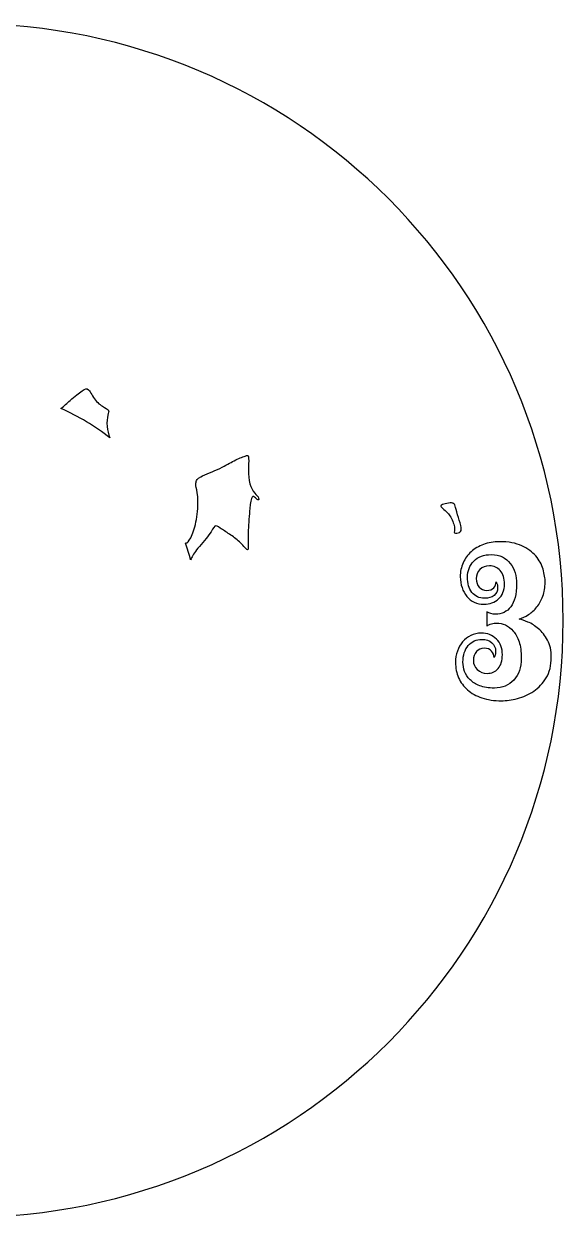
# Model space of a CAD drawing. Extents: x -617 to 172, y -145 to 195.
# Drawn here: x 35.9 to 171.5, y -144.8 to 155.2 of the extents above; entities that cross this region are included whole.
import ezdxf

# ---------------------------------------------------------------- set-up
doc = ezdxf.new("R2010")
doc.units = 0
doc.header["$MEASUREMENT"] = 0
doc.layers.add('LAYER_1', color=7, linetype='CONTINUOUS')

msp = doc.modelspace()

# ---------------------------------------------------------------- linework, layer by layer
at = {"layer": 'LAYER_1', "color": 1}
for points, knots in [([(21.504, 155.169), (104.3467, 155.169), (171.504, 88.0117), (171.504, 5.169), (171.504, 5.169), (171.504, -77.6737), (104.3467, -144.831), (21.504, -144.831), (21.504, -144.831), (-61.3387, -144.831), (-128.496, -77.6737), (-128.496, 5.169), (-128.496, 5.169), (-128.496, 88.0117), (-61.3387, 155.169), (21.504, 155.169)], [0, 0, 0, 0, 0.2, 0.2, 0.2, 0.2, 0.4, 0.4, 0.4, 0.4, 0.6, 0.6, 0.6, 0.6, 1, 1, 1, 1]), ([(45.2397, 58.4903), (49.6612, 56.519), (53.7944, 54.0162), (57.5531, 51.0591), (57.5531, 51.0591), (57.1589, 52.002), (56.9041, 52.9725), (56.8273, 53.9318), (56.8273, 53.9318), (56.7391, 55.0342), (56.886, 56.122), (57.0257, 56.7981), (57.0257, 56.7981), (57.1653, 57.4743), (57.2976, 57.7388), (57.2021, 57.9519), (57.2021, 57.9519), (57.1065, 58.1651), (56.7831, 58.3267), (56.1658, 58.7015), (56.1658, 58.7015), (55.5484, 59.0764), (54.637, 59.6643), (53.9168, 60.5609), (53.9168, 60.5609), (53.1965, 61.4576), (52.6674, 62.663), (52.1897, 63.148), (52.1897, 63.148), (51.7119, 63.6331), (51.2857, 63.398), (50.536, 62.8761), (50.536, 62.8761), (49.7863, 62.3543), (48.7133, 61.5459), (47.5153, 60.4875), (47.5153, 60.4875), (46.8011, 59.8566), (46.0426, 59.1369), (45.2397, 58.4903)], [0, 0, 0, 0, 0.09090909, 0.09090909, 0.09090909, 0.09090909, 0.18181818, 0.18181818, 0.18181818, 0.18181818, 0.27272727, 0.27272727, 0.27272727, 0.27272727, 0.36363636, 0.36363636, 0.36363636, 0.36363636, 0.45454545, 0.45454545, 0.45454545, 0.45454545, 0.54545455, 0.54545455, 0.54545455, 0.54545455, 0.63636364, 0.63636364, 0.63636364, 0.63636364, 0.72727273, 0.72727273, 0.72727273, 0.72727273, 0.81818182, 0.81818182, 0.81818182, 0.81818182, 1, 1, 1, 1]), ([(76.5252, 24.6421), (77.015, 23.2582), (77.4535, 21.8504), (77.84, 20.4209), (77.84, 20.4209), (78.1201, 21.0684), (78.5092, 21.8363), (79.3252, 22.8951), (79.3252, 22.8951), (80.2145, 24.049), (81.6109, 25.5483), (82.4487, 26.6875), (82.4487, 26.6875), (83.2866, 27.8267), (83.5659, 28.6057), (83.9113, 28.8556), (83.9113, 28.8556), (84.2568, 29.1055), (84.6683, 28.8262), (85.3003, 28.4072), (85.3003, 28.4072), (85.9324, 27.9883), (86.785, 27.4298), (87.6375, 26.8565), (87.6375, 26.8565), (88.4901, 26.2832), (89.3426, 25.6953), (90.129, 24.9456), (90.129, 24.9456), (90.9155, 24.196), (91.6357, 23.2846), (91.9811, 23.02), (91.9811, 23.02), (92.3266, 22.7555), (92.2972, 23.1376), (92.2825, 23.9828), (92.2825, 23.9828), (92.2678, 24.828), (92.2678, 26.1363), (92.3413, 27.8634), (92.3413, 27.8634), (92.4148, 29.5906), (92.5617, 31.7366), (92.716, 33.302), (92.716, 33.302), (92.8704, 34.8675), (93.0321, 35.8524), (93.2746, 36.1978), (93.2746, 36.1978), (93.5172, 36.5432), (93.8406, 36.2493), (94.1493, 35.9773), (94.1493, 35.9773), (94.458, 35.7054), (94.7519, 35.4555), (94.8989, 35.4922), (94.8989, 35.4922), (95.046, 35.529), (95.046, 35.8524), (94.7961, 36.2199), (94.7961, 36.2199), (94.5463, 36.5874), (94.0466, 36.9989), (93.6056, 37.6677), (93.6056, 37.6677), (93.1646, 38.3365), (92.7824, 39.2626), (92.5913, 40.3429), (92.5913, 40.3429), (92.4002, 41.4233), (92.4002, 42.6581), (92.4149, 43.7678), (92.4149, 43.7678), (92.4296, 44.8776), (92.459, 45.8625), (92.3928, 46.3255), (92.3928, 46.3255), (92.3267, 46.7885), (92.1651, 46.7298), (91.5404, 46.5019), (91.5404, 46.5019), (90.9157, 46.2741), (89.8279, 45.8772), (88.7842, 45.348), (88.7842, 45.348), (87.7406, 44.8188), (86.7411, 44.1574), (85.1756, 43.4224), (85.1756, 43.4224), (83.6101, 42.6875), (81.4788, 41.879), (80.4057, 41.3204), (80.4057, 41.3204), (79.3327, 40.7619), (79.318, 40.4532), (79.2592, 40.1445), (79.2592, 40.1445), (79.2004, 39.8358), (79.0975, 39.5272), (79.1783, 39.0053), (79.1783, 39.0053), (79.2592, 38.4835), (79.5238, 37.7486), (79.6267, 36.3815), (79.6267, 36.3815), (79.7296, 35.0145), (79.6708, 33.0155), (79.4062, 31.2369), (79.4062, 31.2369), (79.1416, 29.4583), (78.6713, 27.9001), (78.2009, 26.7536), (78.2009, 26.7536), (77.7305, 25.6071), (77.26, 24.872), (76.9293, 24.7251), (76.9293, 24.7251), (76.8048, 24.6698), (76.664, 24.6322), (76.5252, 24.6421)], [0, 0, 0, 0, 0.03225806, 0.03225806, 0.03225806, 0.03225806, 0.06451613, 0.06451613, 0.06451613, 0.06451613, 0.09677419, 0.09677419, 0.09677419, 0.09677419, 0.12903226, 0.12903226, 0.12903226, 0.12903226, 0.16129032, 0.16129032, 0.16129032, 0.16129032, 0.19354839, 0.19354839, 0.19354839, 0.19354839, 0.22580645, 0.22580645, 0.22580645, 0.22580645, 0.25806452, 0.25806452, 0.25806452, 0.25806452, 0.29032258, 0.29032258, 0.29032258, 0.29032258, 0.32258065, 0.32258065, 0.32258065, 0.32258065, 0.35483871, 0.35483871, 0.35483871, 0.35483871, 0.38709677, 0.38709677, 0.38709677, 0.38709677, 0.41935484, 0.41935484, 0.41935484, 0.41935484, 0.4516129, 0.4516129, 0.4516129, 0.4516129, 0.48387097, 0.48387097, 0.48387097, 0.48387097, 0.51612903, 0.51612903, 0.51612903, 0.51612903, 0.5483871, 0.5483871, 0.5483871, 0.5483871, 0.58064516, 0.58064516, 0.58064516, 0.58064516, 0.61290323, 0.61290323, 0.61290323, 0.61290323, 0.64516129, 0.64516129, 0.64516129, 0.64516129, 0.67741935, 0.67741935, 0.67741935, 0.67741935, 0.70967742, 0.70967742, 0.70967742, 0.70967742, 0.74193548, 0.74193548, 0.74193548, 0.74193548, 0.77419355, 0.77419355, 0.77419355, 0.77419355, 0.80645161, 0.80645161, 0.80645161, 0.80645161, 0.83870968, 0.83870968, 0.83870968, 0.83870968, 0.87096774, 0.87096774, 0.87096774, 0.87096774, 0.90322581, 0.90322581, 0.90322581, 0.90322581, 0.93548387, 0.93548387, 0.93548387, 0.93548387, 1, 1, 1, 1]), ([(141.4832, 34.4309), (141.961, 34.5706), (142.6224, 34.6881), (143.0928, 34.7175), (143.0928, 34.7175), (143.5632, 34.7469), (143.8424, 34.6882), (144.0261, 34.5412), (144.0261, 34.5412), (144.2099, 34.3942), (144.2981, 34.159), (144.4671, 33.5637), (144.4671, 33.5637), (144.6362, 32.9684), (144.8861, 32.0129), (145.1654, 31.0721), (145.1654, 31.0721), (145.4447, 30.1314), (145.7533, 29.2054), (145.8562, 28.5586), (145.8562, 28.5586), (145.9591, 27.9118), (145.8562, 27.5444), (145.474, 27.3165), (145.474, 27.3165), (145.0919, 27.0887), (144.4304, 27.0005), (144.2246, 27.1989), (144.2246, 27.1989), (144.0189, 27.3974), (144.2687, 27.8824), (144.1511, 28.6982), (144.1511, 28.6982), (144.0335, 29.514), (143.5485, 30.6606), (143.034, 31.4617), (143.034, 31.4617), (142.5195, 32.2628), (141.9757, 32.7184), (141.5347, 33.0785), (141.5347, 33.0785), (141.0937, 33.4387), (140.7556, 33.7033), (140.7335, 33.9164), (140.7335, 33.9164), (140.7115, 34.1296), (141.0055, 34.2913), (141.4832, 34.4309)], [0, 0, 0, 0, 0.07692308, 0.07692308, 0.07692308, 0.07692308, 0.15384615, 0.15384615, 0.15384615, 0.15384615, 0.23076923, 0.23076923, 0.23076923, 0.23076923, 0.30769231, 0.30769231, 0.30769231, 0.30769231, 0.38461538, 0.38461538, 0.38461538, 0.38461538, 0.46153846, 0.46153846, 0.46153846, 0.46153846, 0.53846154, 0.53846154, 0.53846154, 0.53846154, 0.61538462, 0.61538462, 0.61538462, 0.61538462, 0.69230769, 0.69230769, 0.69230769, 0.69230769, 0.76923077, 0.76923077, 0.76923077, 0.76923077, 0.84615385, 0.84615385, 0.84615385, 0.84615385, 1, 1, 1, 1]), ([(154.2134, -11.8266), (156.2115, -11.8266), (157.8393, -11.1516), (159.0966, -9.8014), (159.0966, -9.8014), (160.3541, -8.4512), (160.9829, -6.6115), (160.9829, -4.2825), (160.9829, -4.2825), (160.9829, -2.6622), (160.7934, -1.295), (160.4144, -0.1811), (160.4144, -0.1811), (160.0355, 0.9328), (159.5532, 1.8358), (158.9675, 2.5278), (158.9675, 2.5278), (158.3818, 3.2198), (157.7273, 3.7261), (157.0039, 4.0468), (157.0039, 4.0468), (156.2804, 4.3674), (155.557, 4.5277), (154.8334, 4.5277), (154.8334, 4.5277), (154.3856, 4.5277), (153.9293, 4.4687), (153.4641, 4.3505), (153.4641, 4.3505), (152.999, 4.2323), (152.6115, 4.0382), (152.3015, 3.7683), (152.3015, 3.7683), (152.3015, 3.7683), (152.3015, 7.3632), (152.3015, 7.3632), (152.3015, 7.3632), (152.9905, 6.9581), (153.7139, 6.7556), (154.4718, 6.7556), (154.4718, 6.7556), (156.0909, 6.7556), (157.3828, 7.3717), (158.3474, 8.6037), (158.3474, 8.6037), (159.312, 9.8357), (159.7943, 11.7683), (159.7943, 14.4012), (159.7943, 14.4012), (159.7943, 15.3801), (159.6651, 16.3084), (159.4067, 17.1859), (159.4067, 17.1859), (159.1484, 18.0637), (158.7522, 18.84), (158.2181, 19.5151), (158.2181, 19.5151), (157.6842, 20.1901), (157.0211, 20.7305), (156.2287, 21.1354), (156.2287, 21.1354), (155.4364, 21.5405), (154.5064, 21.7429), (153.4383, 21.7429), (153.4383, 21.7429), (151.578, 21.7429), (150.1139, 21.1944), (149.0458, 20.0974), (149.0458, 20.0974), (147.9779, 19.0003), (147.4439, 17.6585), (147.4439, 16.0721), (147.4439, 16.0721), (147.4439, 14.4855), (147.823, 13.2029), (148.5808, 12.224), (148.5808, 12.224), (149.3387, 11.2451), (150.3894, 10.7555), (151.733, 10.7555), (151.733, 10.7555), (152.732, 10.7555), (153.533, 10.9919), (154.1359, 11.4645), (154.1359, 11.4645), (154.7388, 11.937), (155.0402, 12.5615), (155.0402, 13.3379), (155.0402, 13.3379), (155.0402, 13.7429), (154.9972, 14.0636), (154.911, 14.2999), (154.911, 14.2999), (154.825, 14.5362), (154.7476, 14.7386), (154.6785, 14.9075), (154.6785, 14.9075), (154.6441, 14.3336), (154.4374, 13.8273), (154.0583, 13.3886), (154.0583, 13.3886), (153.6794, 12.9497), (153.0766, 12.7302), (152.2498, 12.7302), (152.2498, 12.7302), (151.5263, 12.7302), (150.9148, 13.0004), (150.4153, 13.5403), (150.4153, 13.5403), (149.9157, 14.0805), (149.666, 14.8062), (149.666, 15.7176), (149.666, 15.7176), (149.666, 16.5952), (149.9675, 17.3463), (150.5701, 17.9708), (150.5701, 17.9708), (151.1732, 18.5953), (151.9742, 18.9075), (152.9732, 18.9075), (152.9732, 18.9075), (154.0756, 18.9075), (154.98, 18.5108), (155.6862, 17.7177), (155.6862, 17.7177), (156.3923, 16.9244), (156.7455, 15.7852), (156.7455, 14.2999), (156.7455, 14.2999), (156.7455, 12.7134), (156.2546, 11.4728), (155.2729, 10.5783), (155.2729, 10.5783), (154.2909, 9.6838), (153.0594, 9.2366), (151.578, 9.2366), (151.578, 9.2366), (150.6823, 9.2366), (149.8727, 9.4138), (149.1492, 9.7682), (149.1492, 9.7682), (148.4259, 10.1227), (147.8057, 10.6122), (147.2889, 11.2367), (147.2889, 11.2367), (146.7722, 11.8612), (146.3673, 12.5952), (146.0745, 13.4391), (146.0745, 13.4391), (145.7817, 14.283), (145.6353, 15.1944), (145.6353, 16.1733), (145.6353, 16.1733), (145.6353, 17.4223), (145.8765, 18.5868), (146.3588, 19.667), (146.3588, 19.667), (146.8411, 20.7472), (147.5129, 21.6755), (148.3742, 22.4517), (148.3742, 22.4517), (149.2353, 23.2281), (150.2689, 23.8441), (151.4746, 24.2999), (151.4746, 24.2999), (152.6803, 24.7557), (154.0239, 24.9834), (155.5053, 24.9834), (155.5053, 24.9834), (157.779, 24.9834), (159.6479, 24.6374), (161.1122, 23.9455), (161.1122, 23.9455), (162.5762, 23.2535), (163.7475, 22.4011), (164.626, 21.3885), (164.626, 21.3885), (165.5045, 20.3759), (166.1159, 19.2703), (166.4604, 18.072), (166.4604, 18.072), (166.8049, 16.8736), (166.9771, 15.7682), (166.9771, 14.7555), (166.9771, 14.7555), (166.9771, 13.4729), (166.7878, 12.3167), (166.4088, 11.2871), (166.4088, 11.2871), (166.0298, 10.2576), (165.5303, 9.3547), (164.9101, 8.5784), (164.9101, 8.5784), (164.2901, 7.8021), (163.5925, 7.1607), (162.8173, 6.6544), (162.8173, 6.6544), (162.0422, 6.148), (161.2584, 5.7597), (160.4661, 5.4898), (160.4661, 5.4898), (161.0173, 5.3885), (161.7494, 5.1522), (162.6623, 4.7809), (162.6623, 4.7809), (163.5752, 4.4096), (164.4623, 3.8442), (165.3237, 3.0847), (165.3237, 3.0847), (166.1848, 2.3252), (166.9342, 1.3631), (167.5714, 0.1986), (167.5714, 0.1986), (168.2088, -0.966), (168.5274, -2.3921), (168.5274, -4.0799), (168.5274, -4.0799), (168.5274, -6.139), (168.1054, -7.8604), (167.2614, -9.2445), (167.2614, -9.2445), (166.4173, -10.6284), (165.3666, -11.7508), (164.1091, -12.6116), (164.1091, -12.6116), (162.8517, -13.4723), (161.4909, -14.0883), (160.0269, -14.4596), (160.0269, -14.4596), (158.5628, -14.831), (157.2106, -15.0166), (155.9704, -15.0166), (155.9704, -15.0166), (154.1444, -15.0166), (152.5168, -14.7719), (151.0871, -14.2825), (151.0871, -14.2825), (149.6574, -13.793), (148.4516, -13.1179), (147.4698, -12.2571), (147.4698, -12.2571), (146.488, -11.3964), (145.7387, -10.3837), (145.2219, -9.2191), (145.2219, -9.2191), (144.7052, -8.0546), (144.4468, -6.7803), (144.4468, -5.3963), (144.4468, -5.3963), (144.4468, -4.3835), (144.6018, -3.4301), (144.9119, -2.5355), (144.9119, -2.5355), (145.2219, -1.641), (145.6612, -0.8562), (146.2297, -0.1811), (146.2297, -0.1811), (146.798, 0.494), (147.4783, 1.0257), (148.2708, 1.4138), (148.2708, 1.4138), (149.0631, 1.802), (149.9416, 1.996), (150.9062, 1.996), (150.9062, 1.996), (152.4565, 1.996), (153.731, 1.4982), (154.7302, 0.5024), (154.7302, 0.5024), (155.7292, -0.4934), (156.2287, -1.8014), (156.2287, -3.4216), (156.2287, -3.4216), (156.2287, -4.9406), (155.867, -6.1052), (155.1436, -6.9153), (155.1436, -6.9153), (154.4201, -7.7255), (153.5071, -8.1306), (152.4047, -8.1306), (152.4047, -8.1306), (151.4058, -8.1306), (150.5789, -7.8098), (149.9243, -7.1684), (149.9243, -7.1684), (149.2698, -6.5272), (148.9424, -5.7677), (148.9424, -4.8901), (148.9424, -4.8901), (148.9424, -3.9448), (149.2008, -3.1938), (149.7178, -2.6369), (149.7178, -2.6369), (150.2344, -2.0799), (150.8717, -1.8014), (151.6296, -1.8014), (151.6296, -1.8014), (152.4565, -1.8014), (153.0766, -2.0461), (153.49, -2.5355), (153.49, -2.5355), (153.9033, -3.0251), (154.1273, -3.5567), (154.1617, -4.1305), (154.1617, -4.1305), (154.2652, -3.9617), (154.3512, -3.7423), (154.4201, -3.4723), (154.4201, -3.4723), (154.489, -3.2022), (154.5235, -2.8648), (154.5235, -2.4596), (154.5235, -2.4596), (154.5235, -1.6495), (154.2049, -0.966), (153.5675, -0.409), (153.5675, -0.409), (152.9302, 0.1479), (152.0947, 0.4265), (151.0612, 0.4265), (151.0612, 0.4265), (149.6832, 0.4265), (148.5464, -0.0967), (147.6507, -1.1432), (147.6507, -1.1432), (146.7549, -2.1895), (146.3071, -3.5735), (146.3071, -5.2952), (146.3071, -5.2952), (146.3071, -6.0715), (146.4449, -6.8478), (146.7205, -7.6242), (146.7205, -7.6242), (146.9961, -8.4007), (147.4526, -9.101), (148.0898, -9.7255), (148.0898, -9.7255), (148.7272, -10.3499), (149.5454, -10.8562), (150.5445, -11.2444), (150.5445, -11.2444), (151.5435, -11.6326), (152.7666, -11.8266), (154.2134, -11.8266)], [0, 0, 0, 0, 0.01149425, 0.01149425, 0.01149425, 0.01149425, 0.02298851, 0.02298851, 0.02298851, 0.02298851, 0.03448276, 0.03448276, 0.03448276, 0.03448276, 0.04597701, 0.04597701, 0.04597701, 0.04597701, 0.05747126, 0.05747126, 0.05747126, 0.05747126, 0.06896552, 0.06896552, 0.06896552, 0.06896552, 0.08045977, 0.08045977, 0.08045977, 0.08045977, 0.09195402, 0.09195402, 0.09195402, 0.09195402, 0.10344828, 0.10344828, 0.10344828, 0.10344828, 0.11494253, 0.11494253, 0.11494253, 0.11494253, 0.12643678, 0.12643678, 0.12643678, 0.12643678, 0.13793103, 0.13793103, 0.13793103, 0.13793103, 0.14942529, 0.14942529, 0.14942529, 0.14942529, 0.16091954, 0.16091954, 0.16091954, 0.16091954, 0.17241379, 0.17241379, 0.17241379, 0.17241379, 0.18390805, 0.18390805, 0.18390805, 0.18390805, 0.1954023, 0.1954023, 0.1954023, 0.1954023, 0.20689655, 0.20689655, 0.20689655, 0.20689655, 0.2183908, 0.2183908, 0.2183908, 0.2183908, 0.22988506, 0.22988506, 0.22988506, 0.22988506, 0.24137931, 0.24137931, 0.24137931, 0.24137931, 0.25287356, 0.25287356, 0.25287356, 0.25287356, 0.26436782, 0.26436782, 0.26436782, 0.26436782, 0.27586207, 0.27586207, 0.27586207, 0.27586207, 0.28735632, 0.28735632, 0.28735632, 0.28735632, 0.29885057, 0.29885057, 0.29885057, 0.29885057, 0.31034483, 0.31034483, 0.31034483, 0.31034483, 0.32183908, 0.32183908, 0.32183908, 0.32183908, 0.33333333, 0.33333333, 0.33333333, 0.33333333, 0.34482759, 0.34482759, 0.34482759, 0.34482759, 0.35632184, 0.35632184, 0.35632184, 0.35632184, 0.36781609, 0.36781609, 0.36781609, 0.36781609, 0.37931034, 0.37931034, 0.37931034, 0.37931034, 0.3908046, 0.3908046, 0.3908046, 0.3908046, 0.40229885, 0.40229885, 0.40229885, 0.40229885, 0.4137931, 0.4137931, 0.4137931, 0.4137931, 0.42528736, 0.42528736, 0.42528736, 0.42528736, 0.43678161, 0.43678161, 0.43678161, 0.43678161, 0.44827586, 0.44827586, 0.44827586, 0.44827586, 0.45977011, 0.45977011, 0.45977011, 0.45977011, 0.47126437, 0.47126437, 0.47126437, 0.47126437, 0.48275862, 0.48275862, 0.48275862, 0.48275862, 0.49425287, 0.49425287, 0.49425287, 0.49425287, 0.50574713, 0.50574713, 0.50574713, 0.50574713, 0.51724138, 0.51724138, 0.51724138, 0.51724138, 0.52873563, 0.52873563, 0.52873563, 0.52873563, 0.54022989, 0.54022989, 0.54022989, 0.54022989, 0.55172414, 0.55172414, 0.55172414, 0.55172414, 0.56321839, 0.56321839, 0.56321839, 0.56321839, 0.57471264, 0.57471264, 0.57471264, 0.57471264, 0.5862069, 0.5862069, 0.5862069, 0.5862069, 0.59770115, 0.59770115, 0.59770115, 0.59770115, 0.6091954, 0.6091954, 0.6091954, 0.6091954, 0.62068966, 0.62068966, 0.62068966, 0.62068966, 0.63218391, 0.63218391, 0.63218391, 0.63218391, 0.64367816, 0.64367816, 0.64367816, 0.64367816, 0.65517241, 0.65517241, 0.65517241, 0.65517241, 0.66666667, 0.66666667, 0.66666667, 0.66666667, 0.67816092, 0.67816092, 0.67816092, 0.67816092, 0.68965517, 0.68965517, 0.68965517, 0.68965517, 0.70114943, 0.70114943, 0.70114943, 0.70114943, 0.71264368, 0.71264368, 0.71264368, 0.71264368, 0.72413793, 0.72413793, 0.72413793, 0.72413793, 0.73563218, 0.73563218, 0.73563218, 0.73563218, 0.74712644, 0.74712644, 0.74712644, 0.74712644, 0.75862069, 0.75862069, 0.75862069, 0.75862069, 0.77011494, 0.77011494, 0.77011494, 0.77011494, 0.7816092, 0.7816092, 0.7816092, 0.7816092, 0.79310345, 0.79310345, 0.79310345, 0.79310345, 0.8045977, 0.8045977, 0.8045977, 0.8045977, 0.81609195, 0.81609195, 0.81609195, 0.81609195, 0.82758621, 0.82758621, 0.82758621, 0.82758621, 0.83908046, 0.83908046, 0.83908046, 0.83908046, 0.85057471, 0.85057471, 0.85057471, 0.85057471, 0.86206897, 0.86206897, 0.86206897, 0.86206897, 0.87356322, 0.87356322, 0.87356322, 0.87356322, 0.88505747, 0.88505747, 0.88505747, 0.88505747, 0.89655172, 0.89655172, 0.89655172, 0.89655172, 0.90804598, 0.90804598, 0.90804598, 0.90804598, 0.91954023, 0.91954023, 0.91954023, 0.91954023, 0.93103448, 0.93103448, 0.93103448, 0.93103448, 0.94252874, 0.94252874, 0.94252874, 0.94252874, 0.95402299, 0.95402299, 0.95402299, 0.95402299, 0.96551724, 0.96551724, 0.96551724, 0.96551724, 0.97701149, 0.97701149, 0.97701149, 0.97701149, 1, 1, 1, 1])]:
    msp.add_open_spline(points, degree=3, knots=knots, dxfattribs=at)

doc.saveas('drawing.dxf')
